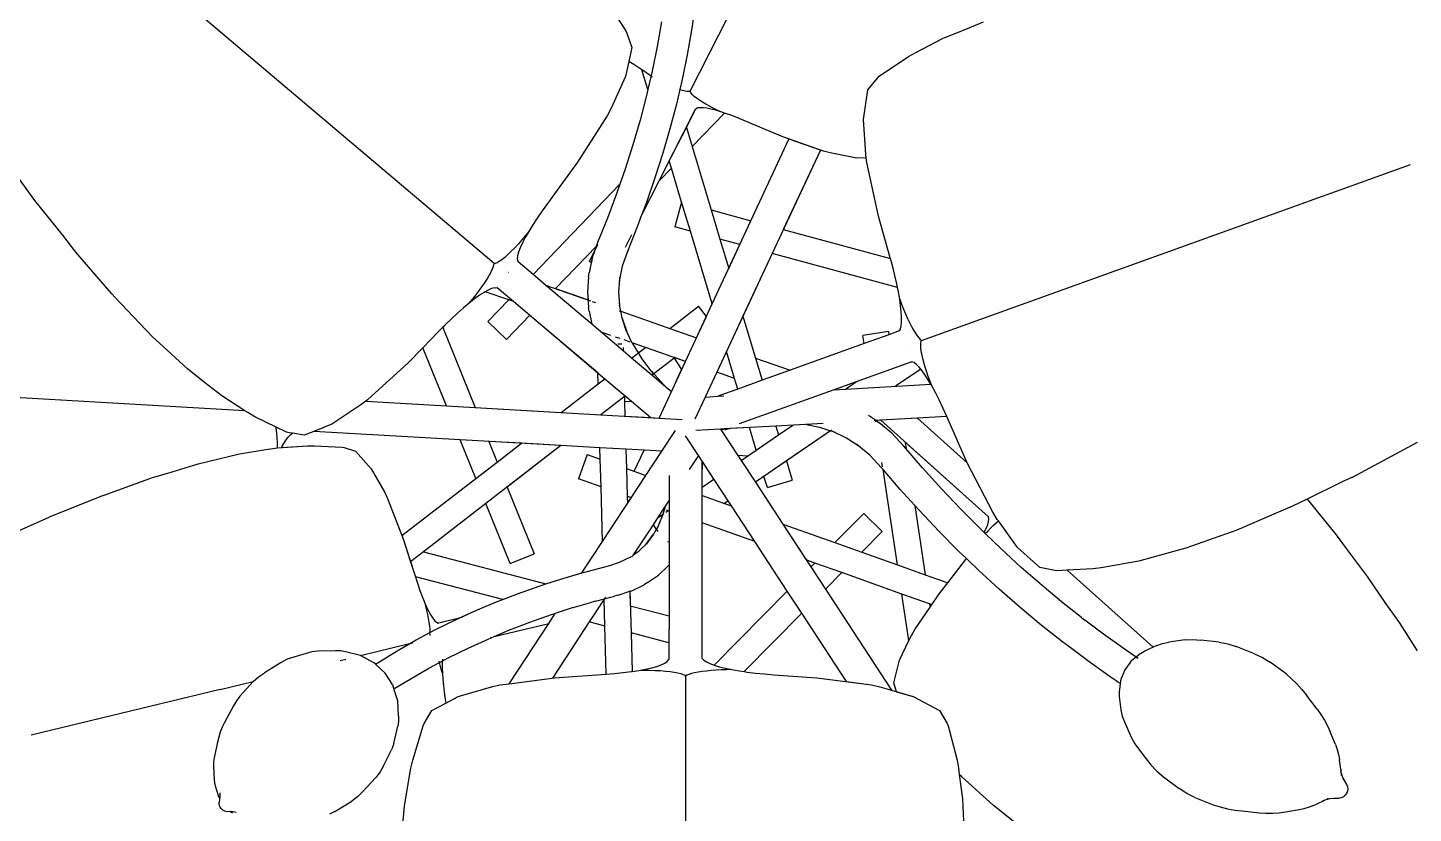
# Model space of a CAD drawing. Header units: metres. Extents: x 244.4 to 340.3, y -4.1 to 64.3.
# Drawn here: x 301.4727 to 301.7705, y 32.7747 to 32.9434 of the extents above; entities that cross this region are included whole.
import ezdxf

# ---------------------------------------------------------------- set-up
doc = ezdxf.new("R2010")
doc.units = ezdxf.units.M
doc.layers.add('Edges', color=7, linetype='Continuous')

msp = doc.modelspace()

# ---------------------------------------------------------------- linework, layer by layer
at = {"layer": 'Edges'}
for p, q in [((301.61508, 32.9298), (301.65487, 33.00823)), ((301.57296, 32.8928), (301.48765, 32.96489)), ((301.59705, 32.9492), (301.60123, 32.94279)), ((301.61619, 32.94819), (301.61539, 32.9429)), ((301.60123, 32.94279), (301.60146, 32.94228)), ((301.60146, 32.94228), (301.60253, 32.93918)), ((301.60896, 32.94467), (301.60801, 32.93939)), ((301.61539, 32.9429), (301.61445, 32.9376)), ((301.66949, 32.94118), (301.67384, 32.94294)), ((301.67384, 32.94294), (301.67815, 32.94467)), ((301.60253, 32.93918), (301.60188, 32.93618)), ((301.60801, 32.93939), (301.60692, 32.93411)), ((301.66357, 32.93813), (301.66949, 32.94118)), ((301.60188, 32.93618), (301.60118, 32.93293)), ((301.60298, 32.93551), (301.60188, 32.93618)), ((301.61445, 32.9376), (301.61336, 32.93231)), ((301.65575, 32.93299), (301.662, 32.93728)), ((301.662, 32.93728), (301.66357, 32.93813)), ((301.60118, 32.93293), (301.59814, 32.92612)), ((301.60427, 32.93468), (301.60298, 32.93551)), ((301.60547, 32.93388), (301.60427, 32.93468)), ((301.606, 32.93016), (301.60473, 32.93438)), ((301.60658, 32.9331), (301.60547, 32.93388)), ((301.60692, 32.93411), (301.606, 32.93016)), ((301.60667, 32.93303), (301.60658, 32.9331)), ((301.60674, 32.93298), (301.60667, 32.93303)), ((301.607, 32.93279), (301.60686, 32.93289)), ((301.65536, 32.93259), (301.65575, 32.93299)), ((301.606, 32.93016), (301.60569, 32.92884)), ((301.60604, 32.93), (301.606, 32.93016)), ((301.61288, 32.93015), (301.61212, 32.92702)), ((301.61271, 32.9302), (301.61288, 32.93015)), ((301.61336, 32.93231), (301.61288, 32.93015)), ((301.61288, 32.93015), (301.61347, 32.92999)), ((301.61347, 32.92999), (301.61398, 32.92987)), ((301.61398, 32.92987), (301.61443, 32.9298)), ((301.65236, 32.92373), (301.65328, 32.93006)), ((301.65328, 32.93006), (301.65536, 32.93259)), ((301.60569, 32.92884), (301.60431, 32.92357)), ((301.61212, 32.92702), (301.61073, 32.92174)), ((301.61247, 32.92805), (301.61248, 32.92801)), ((301.61443, 32.9298), (301.6148, 32.92978)), ((301.6148, 32.92978), (301.61508, 32.9298)), ((301.61513, 32.9296), (301.61508, 32.9298)), ((301.6153, 32.92934), (301.61513, 32.9296)), ((301.61559, 32.92904), (301.6153, 32.92934)), ((301.61598, 32.92869), (301.61559, 32.92904)), ((301.61648, 32.9283), (301.61598, 32.92869)), ((301.61707, 32.92789), (301.61648, 32.9283)), ((301.61774, 32.92746), (301.61707, 32.92789)), ((301.61847, 32.92702), (301.61774, 32.92746)), ((301.61925, 32.92658), (301.61847, 32.92702)), ((301.59728, 32.92448), (301.59091, 32.91455)), ((301.59814, 32.92612), (301.59728, 32.92448)), ((301.60846, 32.91056), (301.61627, 32.92593)), ((301.61428, 32.92202), (301.61627, 32.92593)), ((301.62245, 32.9251), (301.61552, 32.9179)), ((301.61627, 32.92593), (301.61635, 32.92601)), ((301.61673, 32.92619), (301.61635, 32.92601)), ((301.61723, 32.92625), (301.61673, 32.92619)), ((301.61787, 32.92623), (301.61723, 32.92625)), ((301.61865, 32.92613), (301.61787, 32.92623)), ((301.61956, 32.92595), (301.61865, 32.92613)), ((301.62006, 32.92615), (301.61925, 32.92658)), ((301.62058, 32.92569), (301.61956, 32.92595)), ((301.62088, 32.92574), (301.62006, 32.92615)), ((301.62171, 32.92535), (301.62058, 32.92569)), ((301.62171, 32.92535), (301.62088, 32.92574)), ((301.62293, 32.92494), (301.62171, 32.92535)), ((301.62424, 32.92447), (301.62293, 32.92494)), ((301.62561, 32.92393), (301.62424, 32.92447)), ((301.63501, 32.91999), (301.62561, 32.92393)), ((301.60431, 32.92357), (301.60278, 32.9183)), ((301.61073, 32.92174), (301.6092, 32.91646)), ((301.61061, 32.9148), (301.61428, 32.92202)), ((301.61428, 32.92202), (301.61552, 32.9179)), ((301.65285, 32.91629), (301.65236, 32.92373)), ((301.60278, 32.9183), (301.6011, 32.91303)), ((301.62815, 32.90196), (301.63633, 32.91952)), ((301.64377, 32.9169), (301.63501, 32.91999)), ((301.64307, 32.91715), (301.63633, 32.91952)), ((301.6092, 32.91646), (301.60752, 32.91118)), ((301.61552, 32.9179), (301.6196, 32.90428)), ((301.64307, 32.91715), (301.63271, 32.89494)), ((301.64307, 32.91715), (301.63511, 32.90007)), ((301.64518, 32.91655), (301.64377, 32.9169)), ((301.65095, 32.91544), (301.64518, 32.91655)), ((301.65295, 32.91548), (301.65095, 32.91544)), ((301.65295, 32.91548), (301.65285, 32.91629)), ((301.65308, 32.91445), (301.65295, 32.91548)), ((301.47425, 32.90629), (301.46921, 32.91328)), ((301.59091, 32.91455), (301.58329, 32.9041)), ((301.6011, 32.91303), (301.59998, 32.90981)), ((301.61107, 32.91328), (301.60846, 32.91056)), ((301.61107, 32.91328), (301.61061, 32.9148)), ((301.61326, 32.90596), (301.61107, 32.91328)), ((301.65558, 32.90293), (301.65308, 32.91445)), ((301.66484, 32.87624), (301.76993, 32.91408)), ((301.58132, 32.8904), (301.59998, 32.90981)), ((301.59998, 32.90981), (301.59928, 32.90777)), ((301.60458, 32.90293), (301.60846, 32.91056)), ((301.60752, 32.91118), (301.60569, 32.9059)), ((301.48022, 32.89886), (301.47425, 32.90629)), ((301.59928, 32.90777), (301.59731, 32.90252)), ((301.58329, 32.9041), (301.58222, 32.90255)), ((301.60569, 32.9059), (301.60458, 32.90293)), ((301.61326, 32.90596), (301.61181, 32.90062)), ((301.61514, 32.89972), (301.61326, 32.90596)), ((301.6196, 32.90428), (301.62815, 32.90196)), ((301.6196, 32.90428), (301.62149, 32.89799)), ((301.58126, 32.90108), (301.58039, 32.89968)), ((301.58222, 32.90255), (301.58126, 32.90108)), ((301.59731, 32.90252), (301.59519, 32.89726)), ((301.60371, 32.90063), (301.6016, 32.89538)), ((301.60442, 32.90262), (301.60371, 32.90063)), ((301.60442, 32.90262), (301.60458, 32.90293)), ((301.61514, 32.89972), (301.61181, 32.90062)), ((301.61983, 32.8841), (301.62815, 32.90196)), ((301.62576, 32.89683), (301.62815, 32.90196)), ((301.63511, 32.90007), (301.65814, 32.89382)), ((301.65809, 32.89401), (301.65558, 32.90293)), ((301.48301, 32.89522), (301.48022, 32.89886)), ((301.57893, 32.89788), (301.57816, 32.897)), ((301.57903, 32.8972), (301.57854, 32.89613)), ((301.57968, 32.89878), (301.57893, 32.89788)), ((301.57965, 32.89839), (301.57903, 32.8972)), ((301.58039, 32.89968), (301.57965, 32.89839)), ((301.58039, 32.89968), (301.57968, 32.89878)), ((301.59519, 32.89726), (301.59406, 32.89401)), ((301.59519, 32.89726), (301.59493, 32.89651)), ((301.60119, 32.89627), (301.60258, 32.899)), ((301.61983, 32.8841), (301.61514, 32.89972)), ((301.62576, 32.89683), (301.62149, 32.89799)), ((301.62149, 32.89799), (301.62337, 32.8917)), ((301.49077, 32.88629), (301.48301, 32.89522)), ((301.5759, 32.89469), (301.57522, 32.89409)), ((301.57663, 32.89539), (301.5759, 32.89469)), ((301.57739, 32.89617), (301.57663, 32.89539)), ((301.57816, 32.897), (301.57739, 32.89617)), ((301.57798, 32.89441), (301.57791, 32.89377)), ((301.57819, 32.8952), (301.57798, 32.89441)), ((301.57854, 32.89613), (301.57819, 32.8952)), ((301.59493, 32.89651), (301.58615, 32.88738)), ((301.59465, 32.8957), (301.59339, 32.89322)), ((301.5952, 32.89679), (301.59465, 32.8957)), ((301.5952, 32.89679), (301.59493, 32.89651)), ((301.59524, 32.89683), (301.5952, 32.89679)), ((301.6016, 32.89538), (301.60049, 32.89218)), ((301.63271, 32.89494), (301.61832, 32.86408)), ((301.62337, 32.8917), (301.62576, 32.89683)), ((301.63271, 32.89494), (301.62644, 32.88149)), ((301.65966, 32.88762), (301.63271, 32.89494)), ((301.57226, 32.89085), (301.57256, 32.89146)), ((301.57256, 32.89146), (301.57277, 32.89199)), ((301.57277, 32.89199), (301.57291, 32.89244)), ((301.57291, 32.89244), (301.57296, 32.8928)), ((301.57322, 32.8928), (301.57296, 32.8928)), ((301.57359, 32.89293), (301.57322, 32.8928)), ((301.57405, 32.8932), (301.57359, 32.89293)), ((301.5746, 32.89358), (301.57405, 32.8932)), ((301.57522, 32.89409), (301.5746, 32.89358)), ((301.57791, 32.89377), (301.57802, 32.89326)), ((301.57809, 32.89313), (301.57802, 32.89326)), ((301.58132, 32.8904), (301.57809, 32.89313)), ((301.59406, 32.89401), (301.59338, 32.89074)), ((301.59385, 32.89298), (301.59339, 32.89322)), ((301.59406, 32.89401), (301.59385, 32.89298)), ((301.59398, 32.89291), (301.59385, 32.89298)), ((301.60049, 32.89218), (301.5999, 32.88937)), ((301.65814, 32.89382), (301.65809, 32.89401)), ((301.65863, 32.89205), (301.65814, 32.89382)), ((301.6591, 32.89017), (301.65863, 32.89205)), ((301.57036, 32.88782), (301.57093, 32.88865)), ((301.57093, 32.88865), (301.57144, 32.88944)), ((301.57144, 32.88944), (301.57188, 32.89017)), ((301.57188, 32.89017), (301.57226, 32.89085)), ((301.57598, 32.89092), (301.57601, 32.89091)), ((301.584, 32.88813), (301.58132, 32.8904)), ((301.59326, 32.8899), (301.59303, 32.88662)), ((301.59326, 32.8899), (301.59338, 32.89074)), ((301.5999, 32.88937), (301.5997, 32.88662)), ((301.5999, 32.88937), (301.59982, 32.88898)), ((301.59993, 32.88982), (301.5999, 32.88937)), ((301.65951, 32.88838), (301.6591, 32.89017)), ((301.65966, 32.88762), (301.65951, 32.88838)), ((301.49147, 32.88545), (301.49077, 32.88629)), ((301.49944, 32.87711), (301.49147, 32.88545)), ((301.56877, 32.88517), (301.56762, 32.88428)), ((301.56762, 32.88428), (301.56836, 32.88517)), ((301.56836, 32.88517), (301.56906, 32.88607)), ((301.56983, 32.88594), (301.56877, 32.88517)), ((301.56906, 32.88607), (301.56973, 32.88695)), ((301.56973, 32.88695), (301.57036, 32.88782)), ((301.5708, 32.88657), (301.56983, 32.88594)), ((301.57106, 32.88672), (301.5708, 32.88657)), ((301.57166, 32.88705), (301.57106, 32.88672)), ((301.57609, 32.88497), (301.57106, 32.88672)), ((301.57242, 32.88739), (301.57166, 32.88705)), ((301.57307, 32.88758), (301.57242, 32.88739)), ((301.57307, 32.88758), (301.57315, 32.88758)), ((301.57315, 32.88758), (301.5736, 32.88761)), ((301.5736, 32.88761), (301.57717, 32.88459)), ((301.584, 32.88813), (301.59366, 32.88476)), ((301.59392, 32.87973), (301.584, 32.88813)), ((301.58615, 32.88738), (301.59314, 32.88494)), ((301.59303, 32.88662), (301.59314, 32.88494)), ((301.59303, 32.88662), (301.59325, 32.88335)), ((301.5997, 32.88662), (301.59989, 32.88384)), ((301.65985, 32.88669), (301.65966, 32.88762)), ((301.66013, 32.88512), (301.65985, 32.88669)), ((301.5664, 32.88325), (301.56511, 32.88211)), ((301.56762, 32.88428), (301.5664, 32.88325)), ((301.57161, 32.8803), (301.57609, 32.88497)), ((301.57717, 32.88459), (301.57609, 32.88497)), ((301.57717, 32.88459), (301.59677, 32.86803)), ((301.59336, 32.88251), (301.59325, 32.88335)), ((301.59336, 32.88251), (301.59392, 32.87973)), ((301.59403, 32.88464), (301.59474, 32.88439)), ((301.5998, 32.88426), (301.59989, 32.88384)), ((301.5998, 32.88263), (301.60016, 32.8825)), ((301.59989, 32.88384), (301.59991, 32.88342)), ((301.60016, 32.8825), (301.59989, 32.88384)), ((301.60016, 32.8825), (301.61073, 32.87882)), ((301.60045, 32.88106), (301.60016, 32.8825)), ((301.61073, 32.87882), (301.61689, 32.88358)), ((301.61408, 32.87175), (301.61983, 32.8841)), ((301.61857, 32.8814), (301.61689, 32.88358)), ((301.66033, 32.88368), (301.66013, 32.88512)), ((301.66013, 32.88512), (301.66054, 32.88404)), ((301.66047, 32.88238), (301.66033, 32.88368)), ((301.66053, 32.88123), (301.66047, 32.88238)), ((301.66054, 32.88404), (301.66096, 32.88298)), ((301.66096, 32.88298), (301.66139, 32.88196)), ((301.56237, 32.87951), (301.56094, 32.87807)), ((301.56237, 32.87951), (301.5619, 32.87904)), ((301.56377, 32.88086), (301.56237, 32.87951)), ((301.56511, 32.88211), (301.56377, 32.88086)), ((301.57161, 32.8803), (301.57562, 32.87644)), ((301.58064, 32.88166), (301.57562, 32.87644)), ((301.58064, 32.88166), (301.59525, 32.86932)), ((301.60069, 32.874), (301.59392, 32.87973)), ((301.60045, 32.88106), (301.60154, 32.87787)), ((301.60144, 32.87817), (301.60045, 32.88106)), ((301.61645, 32.87683), (301.61857, 32.8814)), ((301.62644, 32.88149), (301.6229, 32.87389)), ((301.62644, 32.88149), (301.62917, 32.8724)), ((301.66027, 32.87876), (301.66043, 32.87941)), ((301.66043, 32.87941), (301.66051, 32.88024)), ((301.66051, 32.88024), (301.66053, 32.88123)), ((301.66139, 32.88196), (301.66183, 32.88099)), ((301.66183, 32.88099), (301.66226, 32.88008)), ((301.66226, 32.88008), (301.66269, 32.87924)), ((301.66269, 32.87924), (301.66311, 32.87848)), ((301.50094, 32.87574), (301.49944, 32.87711)), ((301.56094, 32.87807), (301.55764, 32.87468)), ((301.5619, 32.87904), (301.56885, 32.86184)), ((301.59804, 32.87733), (301.59617, 32.87798)), ((301.60002, 32.87664), (301.59903, 32.87698)), ((301.60221, 32.87588), (301.60089, 32.87634)), ((301.60121, 32.87865), (301.60144, 32.87817)), ((301.60154, 32.87787), (301.60256, 32.87576)), ((301.61073, 32.87882), (301.61645, 32.87683)), ((301.6577, 32.87814), (301.65219, 32.87731)), ((301.65246, 32.87556), (301.65219, 32.87731)), ((301.6578, 32.87748), (301.65246, 32.87556)), ((301.6577, 32.87814), (301.6578, 32.87748)), ((301.66003, 32.87828), (301.6578, 32.87748)), ((301.66023, 32.87868), (301.66003, 32.87828)), ((301.66027, 32.87876), (301.66023, 32.87868)), ((301.66311, 32.87848), (301.66351, 32.87782)), ((301.66351, 32.87782), (301.66388, 32.87726)), ((301.66388, 32.87726), (301.66423, 32.87681)), ((301.66423, 32.87681), (301.66456, 32.87647)), ((301.66456, 32.87647), (301.66484, 32.87624)), ((301.66471, 32.87601), (301.66484, 32.87624)), ((301.50704, 32.87011), (301.50094, 32.87574)), ((301.55764, 32.87468), (301.55448, 32.87144)), ((301.56269, 32.8622), (301.55764, 32.87468)), ((301.60043, 32.87545), (301.59956, 32.87543)), ((301.60067, 32.87475), (301.60069, 32.874)), ((301.6025, 32.87246), (301.60069, 32.874)), ((301.6025, 32.87246), (301.60546, 32.87475)), ((301.60261, 32.87574), (301.60256, 32.87576)), ((301.60546, 32.87475), (301.60261, 32.87574)), ((301.60261, 32.87574), (301.60274, 32.87547)), ((301.60274, 32.87547), (301.60392, 32.87356)), ((301.60392, 32.87356), (301.60546, 32.87475)), ((301.60392, 32.87356), (301.6047, 32.87231)), ((301.61408, 32.87175), (301.60546, 32.87475)), ((301.62464, 32.86807), (301.6229, 32.87389)), ((301.65246, 32.87556), (301.63655, 32.86983)), ((301.6616, 32.87479), (301.66162, 32.87481)), ((301.66464, 32.87563), (301.66471, 32.87601)), ((301.66464, 32.8751), (301.66464, 32.87563)), ((301.6647, 32.87443), (301.66464, 32.8751)), ((301.66483, 32.87364), (301.6647, 32.87443)), ((301.66501, 32.87275), (301.66483, 32.87364)), ((301.55448, 32.87144), (301.54575, 32.8635)), ((301.60685, 32.86878), (301.6025, 32.87246)), ((301.6047, 32.87231), (301.60658, 32.86982)), ((301.61162, 32.87247), (301.60725, 32.86908)), ((301.60841, 32.85956), (301.61408, 32.87175)), ((301.61174, 32.87256), (301.61162, 32.87247)), ((301.61162, 32.87247), (301.61326, 32.86998)), ((301.61408, 32.87175), (301.61174, 32.87256)), ((301.62917, 32.8724), (301.63655, 32.86983)), ((301.62917, 32.8724), (301.63058, 32.86768)), ((301.65083, 32.86742), (301.66257, 32.87163)), ((301.66257, 32.87163), (301.66271, 32.87163)), ((301.66321, 32.87147), (301.66271, 32.87163)), ((301.66373, 32.87109), (301.66321, 32.87147)), ((301.66431, 32.87051), (301.66373, 32.87109)), ((301.66464, 32.8701), (301.66431, 32.87051)), ((301.66525, 32.87177), (301.66501, 32.87275)), ((301.66554, 32.87072), (301.66525, 32.87177)), ((301.66588, 32.86964), (301.66554, 32.87072)), ((301.51939, 32.86114), (301.38071, 32.86914)), ((301.5107, 32.86724), (301.50704, 32.87011)), ((301.59531, 32.86691), (301.59525, 32.86932)), ((301.59531, 32.86691), (301.59677, 32.86803)), ((301.59677, 32.86803), (301.60112, 32.86435)), ((301.60658, 32.86982), (301.60675, 32.86962)), ((301.60675, 32.86962), (301.60709, 32.86918)), ((301.60675, 32.86962), (301.60725, 32.86908)), ((301.60675, 32.86962), (301.60941, 32.86671)), ((301.60725, 32.86908), (301.60685, 32.86878)), ((301.61029, 32.86587), (301.60685, 32.86878)), ((301.61105, 32.86523), (301.61326, 32.86998)), ((301.62464, 32.86807), (301.62081, 32.86941)), ((301.62533, 32.86579), (301.62464, 32.86807)), ((301.63058, 32.86768), (301.62533, 32.86579)), ((301.63655, 32.86983), (301.63058, 32.86768)), ((301.64588, 32.86564), (301.65083, 32.86742)), ((301.64845, 32.86578), (301.65083, 32.86742)), ((301.66464, 32.8701), (301.65946, 32.86655)), ((301.66494, 32.86974), (301.66464, 32.8701)), ((301.66562, 32.86878), (301.66494, 32.86974)), ((301.66633, 32.86765), (301.66562, 32.86878)), ((301.66626, 32.86853), (301.66588, 32.86964)), ((301.66666, 32.86743), (301.66626, 32.86853)), ((301.66682, 32.86682), (301.66633, 32.86765)), ((301.66709, 32.86636), (301.66666, 32.86743)), ((301.5144, 32.86435), (301.5107, 32.86724)), ((301.51939, 32.86114), (301.5144, 32.86435)), ((301.58738, 32.86078), (301.59531, 32.86691)), ((301.60112, 32.86435), (301.60096, 32.86422)), ((301.60112, 32.86435), (301.60249, 32.86319)), ((301.60941, 32.86671), (301.61029, 32.86587)), ((301.61105, 32.86523), (301.61029, 32.86587)), ((301.62533, 32.86579), (301.62102, 32.86424)), ((301.6257, 32.8584), (301.64588, 32.86564)), ((301.64588, 32.86564), (301.64845, 32.86578)), ((301.64845, 32.86578), (301.66682, 32.86682)), ((301.65946, 32.86655), (301.65922, 32.86639)), ((301.65946, 32.86655), (301.65948, 32.8664)), ((301.65948, 32.8664), (301.66682, 32.86682)), ((301.66709, 32.86636), (301.66682, 32.86682)), ((301.66786, 32.86492), (301.66709, 32.86636)), ((301.66866, 32.86334), (301.66786, 32.86492)), ((301.54427, 32.86238), (301.53807, 32.85824)), ((301.54535, 32.8632), (301.54427, 32.86238)), ((301.54575, 32.8635), (301.54535, 32.8632)), ((301.54535, 32.8632), (301.56269, 32.8622)), ((301.56269, 32.8622), (301.59587, 32.86029)), ((301.56885, 32.86184), (301.58738, 32.86078)), ((301.60096, 32.86422), (301.59587, 32.86029)), ((301.60096, 32.86422), (301.60099, 32.86311)), ((301.60099, 32.86311), (301.60249, 32.86319)), ((301.60099, 32.86311), (301.60108, 32.85999)), ((301.60249, 32.86319), (301.60667, 32.85966)), ((301.61832, 32.86408), (301.61611, 32.85935)), ((301.61832, 32.86408), (301.62102, 32.86424)), ((301.62102, 32.86424), (301.62236, 32.86431)), ((301.66946, 32.86164), (301.66866, 32.86334)), ((301.67024, 32.85989), (301.66946, 32.86164)), ((301.51999, 32.86075), (301.51939, 32.86114)), ((301.52152, 32.85982), (301.51999, 32.86075)), ((301.52609, 32.85764), (301.52152, 32.85982)), ((301.59587, 32.86029), (301.60841, 32.85956)), ((301.60108, 32.85999), (301.60667, 32.85966)), ((301.60667, 32.85966), (301.60841, 32.85956)), ((301.60841, 32.85956), (301.61335, 32.85928)), ((301.64367, 32.85841), (301.63353, 32.85784)), ((301.64367, 32.85841), (301.64012, 32.85821)), ((301.65495, 32.85914), (301.65345, 32.8601)), ((301.66394, 32.85954), (301.65467, 32.85902)), ((301.65495, 32.85914), (301.65507, 32.85905)), ((301.655, 32.85875), (301.65496, 32.85904)), ((301.65608, 32.8591), (301.65507, 32.85905)), ((301.65507, 32.85905), (301.65563, 32.85863)), ((301.65844, 32.85629), (301.65563, 32.85863)), ((301.66394, 32.85954), (301.65608, 32.8591)), ((301.65608, 32.8591), (301.67919, 32.83834)), ((301.67024, 32.85989), (301.66394, 32.85954)), ((301.67465, 32.84993), (301.66394, 32.85954)), ((301.67465, 32.84993), (301.67024, 32.85989)), ((301.52614, 32.8574), (301.52609, 32.85764)), ((301.52836, 32.85655), (301.52609, 32.85764)), ((301.52627, 32.85639), (301.52614, 32.8574)), ((301.52635, 32.8553), (301.52627, 32.85639)), ((301.52797, 32.85448), (301.52863, 32.85539)), ((301.5289, 32.85642), (301.52836, 32.85655)), ((301.52863, 32.85539), (301.52931, 32.85609)), ((301.5296, 32.8563), (301.5289, 32.85642)), ((301.52931, 32.85609), (301.5296, 32.8563)), ((301.53213, 32.85588), (301.5296, 32.8563)), ((301.53423, 32.85671), (301.53213, 32.85588)), ((301.53807, 32.85824), (301.53423, 32.85671)), ((301.56563, 32.85492), (301.53423, 32.85671)), ((301.60899, 32.85244), (301.61191, 32.85688)), ((301.61687, 32.85154), (301.61412, 32.85574)), ((301.62164, 32.85718), (301.61633, 32.85688)), ((301.62243, 32.85722), (301.62164, 32.85718)), ((301.62164, 32.85718), (301.62177, 32.85698)), ((301.62177, 32.85698), (301.62243, 32.85722)), ((301.62177, 32.85698), (301.62536, 32.8515)), ((301.63353, 32.85784), (301.62243, 32.85722)), ((301.62359, 32.85729), (301.62245, 32.85698)), ((301.62781, 32.85752), (301.62359, 32.85729)), ((301.62605, 32.85044), (301.6341, 32.85595)), ((301.62928, 32.85265), (301.62781, 32.85752)), ((301.64526, 32.85683), (301.62911, 32.84578)), ((301.62928, 32.85265), (301.6341, 32.85595)), ((301.63353, 32.85784), (301.6341, 32.85595)), ((301.6341, 32.85595), (301.63715, 32.85804)), ((301.64526, 32.85683), (301.63578, 32.85035)), ((301.64012, 32.85821), (301.64289, 32.85763)), ((301.64289, 32.85763), (301.64526, 32.85683)), ((301.64548, 32.85698), (301.64526, 32.85683)), ((301.64526, 32.85683), (301.64549, 32.8568)), ((301.64867, 32.85527), (301.64549, 32.8568)), ((301.64867, 32.85527), (301.64579, 32.85665)), ((301.64628, 32.85649), (301.64579, 32.85665)), ((301.66101, 32.85356), (301.65844, 32.85629)), ((301.51825, 32.85188), (301.52389, 32.8528)), ((301.52389, 32.8528), (301.52636, 32.85318)), ((301.52638, 32.85416), (301.52635, 32.8553)), ((301.52636, 32.85318), (301.52638, 32.85416)), ((301.52636, 32.85318), (301.52639, 32.85318)), ((301.52639, 32.85318), (301.53283, 32.85362)), ((301.52726, 32.85324), (301.53283, 32.85362)), ((301.52726, 32.85324), (301.52733, 32.85339)), ((301.52733, 32.85339), (301.52797, 32.85448)), ((301.53283, 32.85362), (301.53426, 32.85363)), ((301.53426, 32.85363), (301.54028, 32.8533)), ((301.54028, 32.8533), (301.54071, 32.85321)), ((301.54071, 32.85321), (301.54317, 32.85245)), ((301.54317, 32.85245), (301.54652, 32.84869)), ((301.56901, 32.84657), (301.56563, 32.85492)), ((301.58732, 32.85368), (301.56563, 32.85492)), ((301.58732, 32.85368), (301.57118, 32.84119)), ((301.57179, 32.85456), (301.57359, 32.85011)), ((301.57883, 32.85416), (301.57179, 32.85456)), ((301.57359, 32.85011), (301.57883, 32.85416)), ((301.58732, 32.85368), (301.57576, 32.84474)), ((301.58732, 32.85368), (301.57883, 32.85416)), ((301.5957, 32.8532), (301.58732, 32.85368)), ((301.59577, 32.85075), (301.5957, 32.8532)), ((301.60128, 32.85288), (301.5957, 32.8532)), ((301.60128, 32.85288), (301.6014, 32.84875)), ((301.60519, 32.85265), (301.60128, 32.85288)), ((301.60309, 32.84815), (301.60519, 32.85265)), ((301.60899, 32.85244), (301.60519, 32.85265)), ((301.60559, 32.84726), (301.60899, 32.85244)), ((301.62743, 32.85138), (301.62928, 32.85265)), ((301.65132, 32.85356), (301.64867, 32.85527)), ((301.65132, 32.85356), (301.65095, 32.85386)), ((301.6537, 32.85157), (301.65132, 32.85356)), ((301.65163, 32.85336), (301.65132, 32.85356)), ((301.66504, 32.84889), (301.66101, 32.85356)), ((301.66151, 32.85298), (301.66101, 32.85356)), ((301.6613, 32.85442), (301.66151, 32.85298)), ((301.6613, 32.85442), (301.67919, 32.83834)), ((301.66151, 32.85298), (301.66156, 32.85264)), ((301.75746, 32.84689), (301.77141, 32.85438)), ((301.50281, 32.84775), (301.50931, 32.84974)), ((301.50931, 32.84974), (301.51825, 32.85188)), ((301.56901, 32.84657), (301.57359, 32.85011)), ((301.59297, 32.85175), (301.5911, 32.8465)), ((301.59297, 32.85175), (301.59577, 32.85075)), ((301.59593, 32.84478), (301.59577, 32.85075)), ((301.61687, 32.85154), (301.61488, 32.84851)), ((301.61766, 32.85033), (301.61687, 32.85154)), ((301.61766, 32.84798), (301.61766, 32.85033)), ((301.62326, 32.84177), (301.61766, 32.85033)), ((301.61773, 32.85022), (301.61766, 32.85033)), ((301.61773, 32.84898), (301.61773, 32.85022)), ((301.62021, 32.84644), (301.61773, 32.85022)), ((301.62743, 32.85138), (301.62536, 32.8515)), ((301.62536, 32.8515), (301.62605, 32.85044)), ((301.62605, 32.85044), (301.62911, 32.84578)), ((301.63578, 32.85035), (301.63096, 32.84704)), ((301.63578, 32.85035), (301.63701, 32.84624)), ((301.65624, 32.84889), (301.6537, 32.85157)), ((301.65646, 32.84911), (301.65632, 32.84999)), ((301.67471, 32.84982), (301.67465, 32.84993)), ((301.68012, 32.83934), (301.67471, 32.84982)), ((301.49072, 32.84359), (301.49953, 32.84677)), ((301.49953, 32.84677), (301.50281, 32.84775)), ((301.54652, 32.84869), (301.54943, 32.84359)), ((301.55315, 32.83432), (301.56901, 32.84657)), ((301.59593, 32.84478), (301.5911, 32.8465)), ((301.59626, 32.83306), (301.60559, 32.84726)), ((301.6014, 32.84875), (301.60559, 32.84726)), ((301.6014, 32.84875), (301.60157, 32.84277)), ((301.60244, 32.84246), (301.60559, 32.84726)), ((301.61058, 32.84719), (301.61057, 32.84193)), ((301.61766, 32.84798), (301.61773, 32.84898)), ((301.61766, 32.84469), (301.61766, 32.84798)), ((301.63168, 32.84464), (301.63096, 32.84704)), ((301.65655, 32.84853), (301.65624, 32.84889)), ((301.65655, 32.84853), (301.65653, 32.84861)), ((301.65965, 32.82803), (301.65655, 32.84853)), ((301.66026, 32.84423), (301.65655, 32.84853)), ((301.66913, 32.84436), (301.66504, 32.84889)), ((301.75746, 32.84689), (301.75523, 32.84583)), ((301.48889, 32.84295), (301.49072, 32.84359)), ((301.54943, 32.84359), (301.55007, 32.84228)), ((301.57576, 32.84474), (301.58156, 32.83038)), ((301.59626, 32.83306), (301.59593, 32.84478)), ((301.61766, 32.84469), (301.62021, 32.84644)), ((301.61766, 32.84296), (301.61766, 32.84469)), ((301.62911, 32.84578), (301.63499, 32.8368)), ((301.63168, 32.84464), (301.63701, 32.84624)), ((301.66336, 32.84079), (301.66026, 32.84423)), ((301.6733, 32.83996), (301.66913, 32.84436)), ((301.75523, 32.84583), (301.74771, 32.84215)), ((301.48889, 32.84295), (301.47733, 32.83827)), ((301.55007, 32.84228), (301.55315, 32.83432)), ((301.55007, 32.84228), (301.55342, 32.83362)), ((301.57118, 32.84119), (301.55774, 32.8308)), ((301.5764, 32.8283), (301.57118, 32.84119)), ((301.60244, 32.84246), (301.60157, 32.84277)), ((301.60157, 32.84277), (301.60161, 32.84121)), ((301.60161, 32.84121), (301.60244, 32.84246)), ((301.60984, 32.84082), (301.60931, 32.84002)), ((301.60959, 32.83992), (301.60984, 32.84082)), ((301.61057, 32.84193), (301.60984, 32.84082)), ((301.61057, 32.84193), (301.61057, 32.83957)), ((301.61766, 32.84296), (301.62249, 32.84124)), ((301.61766, 32.83704), (301.61766, 32.84296)), ((301.62326, 32.84177), (301.62249, 32.84124)), ((301.62249, 32.84124), (301.62394, 32.84073)), ((301.62394, 32.84073), (301.62326, 32.84177)), ((301.629, 32.83301), (301.62394, 32.84073)), ((301.66334, 32.8409), (301.66336, 32.84079)), ((301.66336, 32.84079), (301.66562, 32.8259)), ((301.66436, 32.83968), (301.66336, 32.84079)), ((301.74454, 32.84061), (301.74054, 32.83892)), ((301.74771, 32.84215), (301.74454, 32.84061)), ((301.74771, 32.84215), (301.74807, 32.84168)), ((301.74807, 32.84168), (301.75397, 32.83447)), ((301.46469, 32.8327), (301.47733, 32.83827)), ((301.60806, 32.83811), (301.60711, 32.83666)), ((301.60931, 32.84002), (301.60806, 32.83811)), ((301.60806, 32.83811), (301.60928, 32.83894)), ((301.60836, 32.83664), (301.60928, 32.83894)), ((301.60928, 32.83894), (301.60945, 32.83939)), ((301.60928, 32.83894), (301.6094, 32.83903)), ((301.60959, 32.83992), (301.60931, 32.84002)), ((301.60945, 32.83939), (301.60959, 32.83992)), ((301.60973, 32.83987), (301.60959, 32.83992)), ((301.60985, 32.83934), (301.61032, 32.83966)), ((301.61057, 32.83957), (301.61002, 32.83976)), ((301.61057, 32.83957), (301.61056, 32.83308)), ((301.64621, 32.83281), (301.65239, 32.83908)), ((301.65636, 32.83517), (301.65239, 32.83908)), ((301.66854, 32.83526), (301.66436, 32.83968)), ((301.67755, 32.83568), (301.6733, 32.83996)), ((301.67919, 32.83834), (301.67924, 32.83824)), ((301.67932, 32.83783), (301.67924, 32.83824)), ((301.67924, 32.83733), (301.67932, 32.83783)), ((301.68111, 32.83778), (301.68012, 32.83934)), ((301.68134, 32.83745), (301.68111, 32.83778)), ((301.74054, 32.83892), (301.73261, 32.83551)), ((301.60711, 32.83666), (301.60285, 32.83017)), ((301.60548, 32.83231), (301.60722, 32.83459)), ((301.60722, 32.83459), (301.60568, 32.83257)), ((301.60711, 32.83666), (301.60781, 32.83565)), ((301.60781, 32.83565), (301.60722, 32.83459)), ((301.60829, 32.83645), (301.60781, 32.83565)), ((301.60781, 32.83565), (301.60814, 32.83517)), ((301.60829, 32.83645), (301.60836, 32.83664)), ((301.60836, 32.83664), (301.60867, 32.8372)), ((301.629, 32.83301), (301.61766, 32.83704)), ((301.61766, 32.80793), (301.61766, 32.83704)), ((301.63499, 32.8368), (301.64416, 32.8228)), ((301.63499, 32.8368), (301.64621, 32.83281)), ((301.63499, 32.8368), (301.64005, 32.82907)), ((301.65636, 32.83517), (301.652, 32.83075)), ((301.6728, 32.83097), (301.66854, 32.83526)), ((301.67826, 32.83499), (301.67755, 32.83568)), ((301.67826, 32.83499), (301.67835, 32.83516)), ((301.67852, 32.83474), (301.67826, 32.83499)), ((301.67835, 32.83516), (301.67876, 32.83599)), ((301.67852, 32.83474), (301.67904, 32.83529)), ((301.68187, 32.83152), (301.67852, 32.83474)), ((301.67876, 32.83599), (301.67906, 32.83671)), ((301.67904, 32.83529), (301.67967, 32.83593)), ((301.67906, 32.83671), (301.67924, 32.83733)), ((301.67967, 32.83593), (301.68028, 32.83652)), ((301.68028, 32.83652), (301.68087, 32.83706)), ((301.68087, 32.83706), (301.68134, 32.83745)), ((301.68548, 32.83173), (301.68134, 32.83745)), ((301.73261, 32.83551), (301.72161, 32.83159)), ((301.55342, 32.83362), (301.555, 32.82868)), ((301.55342, 32.83362), (301.55652, 32.82391)), ((301.59181, 32.82628), (301.59626, 32.83306)), ((301.60403, 32.83099), (301.60605, 32.83293)), ((301.61056, 32.83308), (301.61025, 32.83287)), ((301.61056, 32.83308), (301.61056, 32.82806)), ((301.63594, 32.8224), (301.629, 32.83301)), ((301.64621, 32.83281), (301.652, 32.83075)), ((301.69022, 32.82745), (301.68548, 32.83173)), ((301.72161, 32.83159), (301.71462, 32.82965)), ((301.75397, 32.83447), (301.75608, 32.83155)), ((301.55774, 32.8308), (301.555, 32.82868)), ((301.555, 32.82868), (301.55602, 32.82547)), ((301.55774, 32.8308), (301.5841, 32.82393)), ((301.5764, 32.8283), (301.58156, 32.83038)), ((301.59987, 32.82858), (301.60245, 32.82984)), ((301.60268, 32.8299), (301.60257, 32.82974)), ((301.60285, 32.83017), (301.60272, 32.82997)), ((301.60285, 32.83017), (301.60403, 32.83099)), ((301.64188, 32.82842), (301.64005, 32.82907)), ((301.64005, 32.82907), (301.64104, 32.82757)), ((301.652, 32.83075), (301.65965, 32.82803)), ((301.67046, 32.82418), (301.67447, 32.82936)), ((301.67447, 32.82936), (301.6728, 32.83097)), ((301.67447, 32.82936), (301.67455, 32.82946)), ((301.67713, 32.8268), (301.67447, 32.82936)), ((301.68626, 32.82749), (301.68187, 32.83152)), ((301.71151, 32.82882), (301.70345, 32.82738)), ((301.71462, 32.82965), (301.71151, 32.82882)), ((301.75608, 32.83155), (301.76061, 32.82556)), ((301.58731, 32.82497), (301.59181, 32.82628)), ((301.59181, 32.82628), (301.59293, 32.82661)), ((301.59293, 32.82661), (301.59781, 32.8279)), ((301.59781, 32.8279), (301.59987, 32.82858)), ((301.60592, 32.8242), (301.60827, 32.82584)), ((301.60827, 32.82584), (301.61034, 32.82783)), ((301.61056, 32.82806), (301.61034, 32.82783)), ((301.61056, 32.82806), (301.61055, 32.81704)), ((301.64104, 32.82757), (301.64188, 32.82842)), ((301.64767, 32.82636), (301.64188, 32.82842)), ((301.64767, 32.82636), (301.64416, 32.8228)), ((301.66059, 32.82176), (301.64767, 32.82636)), ((301.65965, 32.82803), (301.66562, 32.8259)), ((301.66562, 32.8259), (301.67046, 32.82418)), ((301.68154, 32.82277), (301.67713, 32.8268)), ((301.69073, 32.82359), (301.68626, 32.82749)), ((301.69344, 32.82682), (301.69022, 32.82745)), ((301.694, 32.82676), (301.69344, 32.82682)), ((301.69616, 32.82688), (301.694, 32.82676)), ((301.70164, 32.82717), (301.69616, 32.82688)), ((301.69616, 32.82688), (301.7146, 32.81033)), ((301.70345, 32.82738), (301.70164, 32.82717)), ((301.57479, 32.82059), (301.55602, 32.82547)), ((301.55652, 32.82391), (301.557, 32.82252)), ((301.57797, 32.82181), (301.5826, 32.82345)), ((301.5826, 32.82345), (301.5841, 32.82393)), ((301.5841, 32.82393), (301.58731, 32.82497)), ((301.60256, 32.82247), (301.6052, 32.82376)), ((301.60592, 32.8242), (301.6052, 32.82376)), ((301.64416, 32.8228), (301.65839, 32.80108)), ((301.66859, 32.82178), (301.67046, 32.82418)), ((301.68602, 32.81885), (301.68154, 32.82277)), ((301.69527, 32.81982), (301.69073, 32.82359)), ((301.76061, 32.82556), (301.76441, 32.81994)), ((301.557, 32.82252), (301.55749, 32.82121)), ((301.55749, 32.82121), (301.55798, 32.82002)), ((301.55798, 32.82002), (301.55845, 32.81894)), ((301.55798, 32.82002), (301.55822, 32.81914)), ((301.56899, 32.8182), (301.57344, 32.82006)), ((301.57344, 32.82006), (301.57797, 32.82181)), ((301.57479, 32.82059), (301.57797, 32.82181)), ((301.5749, 32.82056), (301.57479, 32.82059)), ((301.58996, 32.81885), (301.59395, 32.82001)), ((301.59661, 32.82065), (301.59339, 32.81575)), ((301.59476, 32.82025), (301.59395, 32.82001)), ((301.59476, 32.82025), (301.59665, 32.82072)), ((301.59665, 32.82072), (301.59661, 32.82065)), ((301.59677, 32.81487), (301.59661, 32.82065)), ((301.59665, 32.82072), (301.59884, 32.8213)), ((301.59687, 32.82106), (301.59665, 32.82072)), ((301.59965, 32.82153), (301.59884, 32.8213)), ((301.59965, 32.82153), (301.60215, 32.82234)), ((301.60214, 32.82255), (301.6024, 32.81341)), ((301.60215, 32.82234), (301.60256, 32.82247)), ((301.60215, 32.82234), (301.60223, 32.81921)), ((301.62024, 32.80647), (301.63594, 32.8224)), ((301.63906, 32.81762), (301.63594, 32.8224)), ((301.66211, 32.81175), (301.66059, 32.82176)), ((301.66657, 32.81963), (301.66059, 32.82176)), ((301.66667, 32.81897), (301.66859, 32.82178)), ((301.69921, 32.81668), (301.69527, 32.81982)), ((301.76441, 32.81994), (301.76749, 32.81561)), ((301.55822, 32.81914), (301.55844, 32.81825)), ((301.55844, 32.81825), (301.55864, 32.81735)), ((301.55845, 32.81894), (301.55892, 32.818)), ((301.55864, 32.81735), (301.55881, 32.81647)), ((301.55892, 32.818), (301.55937, 32.81719)), ((301.55937, 32.81719), (301.5598, 32.81654)), ((301.56598, 32.81669), (301.56107, 32.81551)), ((301.56464, 32.81622), (301.56899, 32.8182)), ((301.56536, 32.81655), (301.56899, 32.8182)), ((301.58065, 32.8157), (301.58526, 32.81733)), ((301.5847, 32.81546), (301.58611, 32.81761)), ((301.58526, 32.81733), (301.58611, 32.81761)), ((301.58996, 32.81885), (301.58611, 32.81761)), ((301.60223, 32.81921), (301.61055, 32.81704)), ((301.61055, 32.81704), (301.61054, 32.81129)), ((301.63906, 32.81762), (301.62672, 32.80509)), ((301.64868, 32.80293), (301.63906, 32.81762)), ((301.66335, 32.81411), (301.66667, 32.81897)), ((301.66657, 32.81963), (301.66667, 32.81897)), ((301.66701, 32.81947), (301.66657, 32.81963)), ((301.69057, 32.81507), (301.68602, 32.81885)), ((301.69921, 32.81668), (301.69989, 32.81617)), ((301.55881, 32.81647), (301.55895, 32.81563)), ((301.55895, 32.81563), (301.55906, 32.81484)), ((301.55906, 32.81484), (301.55913, 32.81413)), ((301.55913, 32.81413), (301.55916, 32.8135)), ((301.55916, 32.8135), (301.56038, 32.81412)), ((301.5598, 32.81654), (301.5602, 32.81603)), ((301.5602, 32.81603), (301.56057, 32.81569)), ((301.56038, 32.81412), (301.56464, 32.81622)), ((301.56057, 32.81569), (301.56095, 32.81552)), ((301.56107, 32.81551), (301.56095, 32.81552)), ((301.57293, 32.81261), (301.5847, 32.81546)), ((301.57293, 32.81261), (301.57613, 32.81396)), ((301.57613, 32.81396), (301.58065, 32.8157)), ((301.57617, 32.80248), (301.5847, 32.81546)), ((301.59339, 32.81575), (301.58549, 32.80371)), ((301.59677, 32.81487), (301.59339, 32.81575)), ((301.59706, 32.80457), (301.59677, 32.81487)), ((301.66264, 32.81284), (301.66335, 32.81411)), ((301.6952, 32.81141), (301.69057, 32.81507)), ((301.7039, 32.81316), (301.69989, 32.81617)), ((301.76749, 32.81561), (301.77139, 32.80953)), ((301.5442, 32.80853), (301.5548, 32.8111)), ((301.55214, 32.80958), (301.55621, 32.81191)), ((301.5548, 32.8111), (301.55548, 32.81127)), ((301.55621, 32.81191), (301.55916, 32.8135)), ((301.55915, 32.81297), (301.55913, 32.81283)), ((301.55915, 32.81328), (301.55915, 32.81297)), ((301.55916, 32.8135), (301.55916, 32.81347)), ((301.56736, 32.81012), (301.57169, 32.81209)), ((301.57169, 32.81209), (301.57293, 32.81261)), ((301.57217, 32.81243), (301.57228, 32.81246)), ((301.61054, 32.81129), (301.6024, 32.81341)), ((301.6024, 32.81341), (301.60263, 32.80512)), ((301.61054, 32.81129), (301.61054, 32.80779)), ((301.66008, 32.80756), (301.66211, 32.81175)), ((301.66211, 32.81175), (301.66264, 32.81284)), ((301.69588, 32.8109), (301.6952, 32.81141)), ((301.6999, 32.80788), (301.69588, 32.8109)), ((301.70866, 32.80977), (301.7039, 32.81316)), ((301.71538, 32.81068), (301.71665, 32.81114)), ((301.71665, 32.81114), (301.718, 32.81138)), ((301.72151, 32.81194), (301.718, 32.81138)), ((301.72151, 32.81194), (301.72317, 32.81202)), ((301.72317, 32.81202), (301.72485, 32.81187)), ((301.72882, 32.81145), (301.72485, 32.81187)), ((301.72882, 32.81145), (301.73065, 32.81107)), ((301.73065, 32.81107), (301.73243, 32.81048)), ((301.52992, 32.80817), (301.5285, 32.80773)), ((301.53376, 32.80931), (301.52992, 32.80817)), ((301.53507, 32.8095), (301.53376, 32.80931)), ((301.53888, 32.80958), (301.53507, 32.8095)), ((301.53997, 32.80955), (301.53888, 32.80958)), ((301.53988, 32.80749), (301.5411, 32.80779)), ((301.54103, 32.80931), (301.53997, 32.80955)), ((301.5442, 32.80853), (301.54103, 32.80931)), ((301.54709, 32.80697), (301.5442, 32.80853)), ((301.54816, 32.80714), (301.55214, 32.80958)), ((301.56182, 32.80735), (301.56311, 32.80803)), ((301.56184, 32.80774), (301.56182, 32.80735)), ((301.56311, 32.80803), (301.56736, 32.81012)), ((301.61054, 32.80779), (301.61049, 32.80766)), ((301.61797, 32.80761), (301.61766, 32.80793)), ((301.70058, 32.80737), (301.6999, 32.80788)), ((301.71095, 32.80822), (301.70866, 32.80977)), ((301.71095, 32.80822), (301.71, 32.80745)), ((301.71192, 32.80901), (301.71095, 32.80822)), ((301.71137, 32.80794), (301.71095, 32.80822)), ((301.71192, 32.80901), (301.71274, 32.8095)), ((301.7146, 32.81033), (301.71274, 32.8095)), ((301.71538, 32.81068), (301.7146, 32.81033)), ((301.71469, 32.81026), (301.7146, 32.81033)), ((301.73636, 32.80894), (301.73243, 32.81048)), ((301.73636, 32.80894), (301.73812, 32.80813)), ((301.73812, 32.80813), (301.73978, 32.80712)), ((301.5223, 32.80399), (301.52358, 32.80485)), ((301.52716, 32.80708), (301.52358, 32.80485)), ((301.5285, 32.80773), (301.52716, 32.80708)), ((301.54743, 32.80677), (301.54709, 32.80697)), ((301.54748, 32.80672), (301.54743, 32.80677)), ((301.54748, 32.80672), (301.54816, 32.80714)), ((301.54956, 32.80477), (301.54748, 32.80672)), ((301.55111, 32.80231), (301.54956, 32.80477)), ((301.55489, 32.8035), (301.55895, 32.80582)), ((301.55895, 32.80582), (301.5612, 32.80702)), ((301.5612, 32.80702), (301.56111, 32.80732)), ((301.5612, 32.80702), (301.56182, 32.80735)), ((301.56136, 32.80649), (301.5612, 32.80702)), ((301.5616, 32.80562), (301.56136, 32.80649)), ((301.56183, 32.80474), (301.5616, 32.80562)), ((301.5618, 32.80692), (301.56179, 32.80589)), ((301.56179, 32.80589), (301.56183, 32.80474)), ((301.56182, 32.80735), (301.5618, 32.80692)), ((301.59881, 32.80469), (301.60068, 32.80487)), ((301.60068, 32.80487), (301.60243, 32.80509)), ((301.60243, 32.80509), (301.60263, 32.80512)), ((301.60263, 32.80512), (301.60405, 32.80533)), ((301.60405, 32.80533), (301.60552, 32.8056)), ((301.60405, 32.80533), (301.6052, 32.80537)), ((301.6052, 32.80537), (301.60638, 32.80537)), ((301.60552, 32.8056), (301.60683, 32.80589)), ((301.60638, 32.80537), (301.60754, 32.80535)), ((301.60683, 32.80589), (301.60795, 32.8062)), ((301.60754, 32.80535), (301.60868, 32.8053)), ((301.60795, 32.8062), (301.60889, 32.80654)), ((301.60868, 32.8053), (301.60976, 32.80522)), ((301.60889, 32.80654), (301.60963, 32.80688)), ((301.60963, 32.80688), (301.61017, 32.80724)), ((301.60976, 32.80522), (301.61076, 32.80512)), ((301.61017, 32.80724), (301.61049, 32.80766)), ((301.61076, 32.80512), (301.61166, 32.80499)), ((301.61166, 32.80499), (301.61245, 32.80484)), ((301.61245, 32.80484), (301.6131, 32.80467)), ((301.61605, 32.80481), (301.61539, 32.80465)), ((301.6168, 32.80497), (301.61605, 32.80481)), ((301.61766, 32.8051), (301.6168, 32.80497)), ((301.61859, 32.80522), (301.61766, 32.8051)), ((301.61802, 32.80755), (301.61797, 32.80761)), ((301.61802, 32.80755), (301.61858, 32.80717)), ((301.61858, 32.80717), (301.61933, 32.80681)), ((301.61959, 32.80532), (301.61859, 32.80522)), ((301.61933, 32.80681), (301.62024, 32.80647)), ((301.62065, 32.8054), (301.61959, 32.80532)), ((301.62024, 32.80647), (301.62026, 32.80646)), ((301.62026, 32.80646), (301.62136, 32.80613)), ((301.62176, 32.80546), (301.62065, 32.8054)), ((301.62136, 32.80613), (301.62263, 32.80581)), ((301.6229, 32.8055), (301.62176, 32.80546)), ((301.62263, 32.80581), (301.62406, 32.80552)), ((301.62406, 32.80552), (301.6229, 32.8055)), ((301.62406, 32.80552), (301.62563, 32.80525)), ((301.62563, 32.80525), (301.62672, 32.80509)), ((301.62672, 32.80509), (301.62734, 32.805)), ((301.62734, 32.805), (301.62916, 32.80478)), ((301.62916, 32.80478), (301.63109, 32.80459)), ((301.65888, 32.80267), (301.66008, 32.80756)), ((301.70536, 32.80397), (301.70058, 32.80737)), ((301.70849, 32.80547), (301.70775, 32.80361)), ((301.70968, 32.80708), (301.70849, 32.80547)), ((301.70968, 32.80708), (301.71, 32.80745)), ((301.74317, 32.80458), (301.73978, 32.80712)), ((301.51406, 32.80125), (301.52116, 32.80295)), ((301.52116, 32.80295), (301.51828, 32.79984)), ((301.52116, 32.80295), (301.52119, 32.80297)), ((301.52119, 32.80297), (301.5223, 32.80399)), ((301.55111, 32.80231), (301.55124, 32.80193)), ((301.55142, 32.80137), (301.55124, 32.80193)), ((301.55164, 32.80152), (301.55489, 32.8035)), ((301.56183, 32.80474), (301.56191, 32.80349)), ((301.56191, 32.80349), (301.56204, 32.80214)), ((301.56204, 32.80214), (301.5622, 32.8007)), ((301.56524, 32.79975), (301.5724, 32.80181)), ((301.5724, 32.80181), (301.57421, 32.80222)), ((301.57421, 32.80222), (301.57617, 32.80248)), ((301.57617, 32.80248), (301.5859, 32.80376)), ((301.5859, 32.80376), (301.59706, 32.80457)), ((301.59706, 32.80457), (301.59881, 32.80469)), ((301.6131, 32.80467), (301.6136, 32.80449)), ((301.6136, 32.80449), (301.61394, 32.80429)), ((301.61394, 32.80429), (301.61411, 32.80409)), ((301.61442, 32.80429), (301.61411, 32.80409)), ((301.61411, 32.80409), (301.61411, 32.6924)), ((301.61484, 32.80447), (301.61442, 32.80429)), ((301.61539, 32.80465), (301.61484, 32.80447)), ((301.63109, 32.80459), (301.63311, 32.80442)), ((301.63311, 32.80442), (301.64235, 32.80376)), ((301.64235, 32.80376), (301.65405, 32.80222)), ((301.64868, 32.80293), (301.65405, 32.80222)), ((301.65405, 32.80222), (301.65585, 32.80181)), ((301.65585, 32.80181), (301.65839, 32.80108)), ((301.65947, 32.80077), (301.65888, 32.80267)), ((301.70752, 32.80251), (301.70536, 32.80397)), ((301.7076, 32.80314), (301.70729, 32.80069)), ((301.7076, 32.80314), (301.70752, 32.80251)), ((301.70764, 32.80243), (301.70752, 32.80251)), ((301.70775, 32.80361), (301.7076, 32.80314)), ((301.74317, 32.80458), (301.74436, 32.80354)), ((301.74436, 32.80354), (301.74549, 32.80243)), ((301.74549, 32.80243), (301.74656, 32.80126)), ((301.51406, 32.80125), (301.47341, 32.79141)), ((301.51755, 32.79882), (301.5169, 32.79774)), ((301.51828, 32.79984), (301.51755, 32.79882)), ((301.55164, 32.80152), (301.55142, 32.80137)), ((301.55223, 32.7988), (301.55142, 32.80137)), ((301.55238, 32.79554), (301.55223, 32.7988)), ((301.5622, 32.8007), (301.56241, 32.79919)), ((301.56241, 32.79919), (301.56255, 32.79832)), ((301.56255, 32.79832), (301.56524, 32.79975)), ((301.65839, 32.80108), (301.66302, 32.79975)), ((301.65947, 32.80077), (301.66302, 32.79975)), ((301.66302, 32.79975), (301.66866, 32.79674)), ((301.70729, 32.80069), (301.7073, 32.79973)), ((301.7073, 32.79973), (301.70769, 32.79687)), ((301.74656, 32.80126), (301.74755, 32.80003)), ((301.74986, 32.79705), (301.74755, 32.80003)), ((301.5169, 32.79774), (301.51503, 32.79414)), ((301.55792, 32.79392), (301.5596, 32.79674)), ((301.5596, 32.79674), (301.56255, 32.79832)), ((301.66866, 32.79674), (301.67033, 32.79392)), ((301.70769, 32.79687), (301.70798, 32.79555)), ((301.74986, 32.79705), (301.75068, 32.7959)), ((301.75068, 32.7959), (301.75142, 32.79469)), ((301.51452, 32.79313), (301.51409, 32.79208)), ((301.51503, 32.79414), (301.51452, 32.79313)), ((301.55143, 32.78965), (301.55224, 32.79338)), ((301.55242, 32.79445), (301.55224, 32.79338)), ((301.55238, 32.79554), (301.55242, 32.79445)), ((301.55548, 32.78609), (301.55768, 32.79342)), ((301.55768, 32.79342), (301.55792, 32.79392)), ((301.67033, 32.79392), (301.67058, 32.79342)), ((301.67058, 32.79342), (301.6725, 32.78609)), ((301.70798, 32.79555), (301.70848, 32.79428)), ((301.70848, 32.79428), (301.70985, 32.791)), ((301.75142, 32.79469), (301.75207, 32.79344)), ((301.75207, 32.79344), (301.75265, 32.79215)), ((301.51351, 32.78991), (301.51278, 32.78659)), ((301.51376, 32.79101), (301.51351, 32.78991)), ((301.51409, 32.79208), (301.51376, 32.79101)), ((301.70985, 32.791), (301.71066, 32.78954)), ((301.75377, 32.78946), (301.75265, 32.79215)), ((301.54915, 32.78485), (301.55099, 32.7884)), ((301.55143, 32.78965), (301.55099, 32.7884)), ((301.71066, 32.78954), (301.71167, 32.7882)), ((301.71167, 32.7882), (301.71412, 32.78504)), ((301.75377, 32.78946), (301.75415, 32.78837)), ((301.75415, 32.78837), (301.75445, 32.78727)), ((301.75445, 32.78727), (301.75465, 32.78614)), ((301.51267, 32.78567), (301.51265, 32.78476)), ((301.51265, 32.78476), (301.51279, 32.78182)), ((301.51278, 32.78659), (301.51267, 32.78567)), ((301.54915, 32.78485), (301.54844, 32.78354)), ((301.55368, 32.77624), (301.55506, 32.78432)), ((301.55506, 32.78432), (301.55548, 32.78609)), ((301.6725, 32.78609), (301.67277, 32.78432)), ((301.67277, 32.78432), (301.67294, 32.783)), ((301.71412, 32.78504), (301.7154, 32.78369)), ((301.75492, 32.78412), (301.75465, 32.78614)), ((301.75485, 32.78417), (301.75493, 32.78355)), ((301.75492, 32.78412), (301.75497, 32.78355)), ((301.51279, 32.78182), (301.51285, 32.78118)), ((301.51285, 32.78118), (301.513, 32.78054)), ((301.54468, 32.77925), (301.54754, 32.78235)), ((301.54844, 32.78354), (301.54754, 32.78235)), ((301.67346, 32.78245), (301.67294, 32.783)), ((301.67294, 32.783), (301.67363, 32.77773)), ((301.68029, 32.77629), (301.67346, 32.78245)), ((301.7154, 32.78369), (301.71684, 32.78248)), ((301.71684, 32.78248), (301.72022, 32.77996)), ((301.75501, 32.78337), (301.75493, 32.78355)), ((301.75501, 32.78337), (301.75499, 32.78332)), ((301.75499, 32.78332), (301.75504, 32.78275)), ((301.75499, 32.78332), (301.75524, 32.78259)), ((301.75524, 32.78259), (301.75555, 32.78183)), ((301.75524, 32.78259), (301.75568, 32.78167)), ((301.75568, 32.78167), (301.75619, 32.78081)), ((301.513, 32.78054), (301.51371, 32.77828)), ((301.51371, 32.77828), (301.51386, 32.77798)), ((301.51386, 32.77798), (301.51398, 32.77778)), ((301.51397, 32.77847), (301.51402, 32.77836)), ((301.51398, 32.77778), (301.51406, 32.77817)), ((301.514, 32.77902), (301.51402, 32.77836)), ((301.51402, 32.77836), (301.51401, 32.77824)), ((301.51401, 32.77824), (301.51406, 32.77817)), ((301.54358, 32.77817), (301.54235, 32.77724)), ((301.54468, 32.77925), (301.54358, 32.77817)), ((301.72185, 32.77889), (301.72022, 32.77996)), ((301.72358, 32.77801), (301.72185, 32.77889)), ((301.72358, 32.77801), (301.72752, 32.77646)), ((301.75507, 32.778), (301.75459, 32.77792)), ((301.75552, 32.7782), (301.75507, 32.778)), ((301.75591, 32.77851), (301.75552, 32.7782)), ((301.7562, 32.77891), (301.75591, 32.77851)), ((301.75619, 32.78081), (301.75638, 32.78036)), ((301.75639, 32.77938), (301.7562, 32.77891)), ((301.75638, 32.78036), (301.75645, 32.77987)), ((301.75645, 32.77987), (301.75639, 32.77938)), ((301.51396, 32.77771), (301.51383, 32.77707)), ((301.51385, 32.77657), (301.51383, 32.77707)), ((301.514, 32.7761), (301.51385, 32.77657)), ((301.51398, 32.77778), (301.51396, 32.77771)), ((301.51426, 32.77568), (301.514, 32.7761)), ((301.51463, 32.77534), (301.51426, 32.77568)), ((301.51506, 32.7751), (301.51463, 32.77534)), ((301.51554, 32.77499), (301.51506, 32.7751)), ((301.5162, 32.775), (301.51554, 32.77499)), ((301.51685, 32.77493), (301.5162, 32.775)), ((301.51622, 32.77505), (301.51645, 32.77484)), ((301.51645, 32.77512), (301.51673, 32.77494)), ((301.51673, 32.77494), (301.51652, 32.77502)), ((301.53875, 32.77501), (301.5376, 32.77449)), ((301.53875, 32.77501), (301.54235, 32.77724)), ((301.5534, 32.77304), (301.55368, 32.77624)), ((301.67363, 32.77773), (301.67382, 32.77304)), ((301.68561, 32.77207), (301.68029, 32.77629)), ((301.72752, 32.77646), (301.72904, 32.776)), ((301.72904, 32.776), (301.73057, 32.77562)), ((301.73057, 32.77562), (301.73213, 32.77534)), ((301.73213, 32.77534), (301.7337, 32.77514)), ((301.7337, 32.77514), (301.73744, 32.77474)), ((301.74308, 32.77496), (301.74596, 32.77543)), ((301.74596, 32.77543), (301.74708, 32.77567)), ((301.74708, 32.77567), (301.74818, 32.776)), ((301.74818, 32.776), (301.74924, 32.77642)), ((301.74924, 32.77642), (301.7511, 32.77726)), ((301.75102, 32.7773), (301.75161, 32.77752)), ((301.7511, 32.77726), (301.75161, 32.77752)), ((301.75161, 32.77752), (301.75178, 32.77758)), ((301.75178, 32.77758), (301.75182, 32.77762)), ((301.75182, 32.77762), (301.75233, 32.77788)), ((301.75182, 32.77762), (301.75258, 32.77781)), ((301.75258, 32.77781), (301.75334, 32.77793)), ((301.75258, 32.77781), (301.75358, 32.7779)), ((301.75358, 32.7779), (301.75459, 32.77792)), ((301.51672, 32.77464), (301.51645, 32.77484)), ((301.51749, 32.77479), (301.51685, 32.77493)), ((301.51695, 32.77486), (301.51685, 32.77493)), ((301.73744, 32.77474), (301.73886, 32.77466)), ((301.73886, 32.77466), (301.74027, 32.77467)), ((301.74027, 32.77467), (301.74168, 32.77477)), ((301.74168, 32.77477), (301.74308, 32.77496))]:
    msp.add_line(p, q, dxfattribs=at)

doc.saveas('drawing.dxf')
